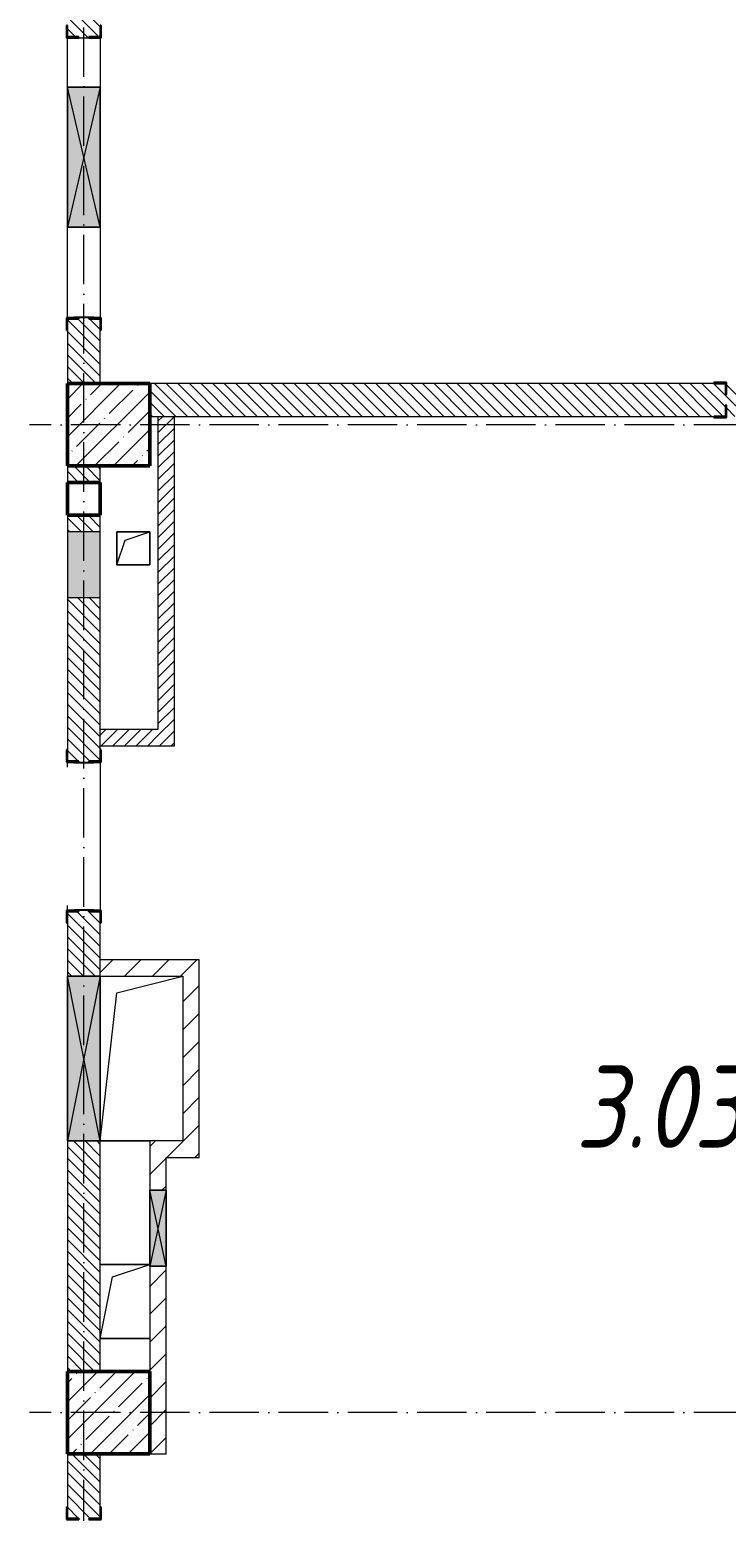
# Model space of a CAD drawing. Header units: millimetres. Extents: x -213536 to 1564669, y -45299 to 942238.
# Drawn here: x 235450 to 239679, y 477747 to 486747 of the extents above; entities that cross this region are included whole.
import ezdxf

# ---------------------------------------------------------------- set-up
doc = ezdxf.new("R2010")
doc.units = ezdxf.units.MM
doc.linetypes.add('50_200_ШТРИХ_1Т_ш5_п1_п1_', pattern=[700, 500, -100, 0, -100])
for name, color, linetype, lineweight in [('A-DETL-GENF-OTLN', 7, 'Continuous', 9), ('A-FLOR-____-OTLN', 7, 'Continuous', 9), ('A-GENM-____-MCUT', 7, 'Continuous', 25), ('A-GENM-____-OTLN', 7, 'Continuous', 9), ('A-GENM-____-OTLN-1', 7, 'Continuous', 25), ('A-GLAZ-____-OTLN', 7, 'Continuous', 9), ('A-WALL-____-MCUT-3', 7, 'Continuous', 9), ('A-WALL-____-PATT-1', 7, 'Continuous', 9), ('A-WALL-FNSH-MCUT-1', 7, 'Continuous', 9), ('I-WALL-____-OTLN', 7, 'Continuous', 9), ('S-COLS-____-MCUT', 7, 'Continuous', 50), ('S-COLS-____-OTLN', 7, 'Continuous', 9), ('S-GRID-____-OTLN-1', 7, '50_200_ШТРИХ_1Т_ш5_п1_п1_', 9), ('Марки помещений', 7, 'Continuous', 9)]:
    doc.layers.add(name, color=color, linetype=linetype, lineweight=lineweight)
doc.styles.add('ISOCPEUR_I_2', font='isocpeui.ttf', dxfattribs={"width": 0.85, "height": 2.3})
pattern_1 = [(135, (142429.057, 459015.94), (-35.35534, -35.35534), [])]
pattern_2 = [(45, (142429.06, 459015.94), (-84.85281, 84.85281), [])]
pattern_3 = [(45, (142429.057, 459015.94), (-35.35534, 35.35534), [])]

# ---------------------------------------------------------------- blocks, each defined once
blk = doc.blocks.new('BSC_Колонна _Прямоугольная - 500х500-V32-АР1_План отверстий 3 этажа в осях 1-64_А-ГГ')
at = {"layer": 'S-COLS-____-OTLN'}
h = blk.add_hatch(dxfattribs=at)
h.set_pattern_fill('FP_69', color=256, style=0, pattern_type=2)
h.set_pattern_definition([(45, (-93500, -25331.04), (-114.04925, 114.04925), []), (45, (-93385.95, -25331.04), (-114.04925, 114.04925), [201.613, -40.323, 3.353, -36.97])])
h.paths.add_polyline_path([(-250, -250), (250, -250), (250, 250), (-250, 250)], flags=0)
at = {"layer": 'S-COLS-____-MCUT'}
for p, q in [((250, 250), (-250, 250)), ((-250, 250), (-250, -250)), ((250, -250), (250, 250)), ((-250, -250), (250, -250))]:
    blk.add_line(p, q, dxfattribs=at)
blk = doc.blocks.new('BSC_Колонна _Прямоугольная - 500х500-V38-АР1_План отверстий 3 этажа в осях 1-64_А-ГГ')
at = {"layer": 'S-COLS-____-OTLN'}
h = blk.add_hatch(dxfattribs=at)
h.set_pattern_fill('FP_75', color=256, style=0, pattern_type=2)
h.set_pattern_definition([(45, (-93500, -19331.04), (-114.04925, 114.04925), []), (45, (-93385.95, -19331.04), (-114.04925, 114.04925), [201.613, -40.323, 3.353, -36.97])])
h.paths.add_polyline_path([(-250, -250), (250, -250), (250, 250), (-250, 250)], flags=0)
at = {"layer": 'S-COLS-____-MCUT'}
for p, q in [((250, 250), (-250, 250)), ((-250, 250), (-250, -250)), ((250, -250), (250, 250)), ((-250, -250), (250, -250))]:
    blk.add_line(p, q, dxfattribs=at)
blk = doc.blocks.new('АР_Перемычка - АР_Перемычка-28586037-АР1_План отверстий 3 этажа в осях 1-64_А-ГГ')
at = {"layer": 'A-GENM-____-OTLN'}
blk.add_line((-250, -100), (-243, -100), dxfattribs=at)
blk = doc.blocks.new('154_Стойка_СКБ_Уголок - СМ-2480_200-28346303-АР1_План отверстий 3 этажа в осях 1-64_А-ГГ')
at = {"layer": 'A-GENM-____-MCUT'}
for p, q in [((125, 156), (125, 81)), ((200, 156), (125, 156)), ((131, 81), (131, 150)), ((131, 150), (200, 150)), ((200, 150), (200, 156)), ((125, 81), (131, 81)), ((131, 19), (125, 19)), ((125, 19), (125, -56)), ((131, -50), (131, 19)), ((125, -56), (200, -56)), ((200, -50), (131, -50)), ((200, -56), (200, -50))]:
    blk.add_line(p, q, dxfattribs=at)
blk = doc.blocks.new('Стойка_Влож_Полоса боковая - Полоса-28213942-АР1_План отверстий 3 этажа в осях 1-64_А-ГГ')
at = {"layer": 'A-GENM-____-OTLN'}
for p, q in [((-5, 60), (0, 60)), ((-5, -60), (-5, 60)), ((0, 31), (0, -31)), ((0, -60), (-5, -60))]:
    blk.add_line(p, q, dxfattribs=at)
blk = doc.blocks.new('Фахверк_СКБ_Уголок - 200_3960-28268576-АР1_План отверстий 3 этажа в осях 1-64_А-ГГ')
at = {"layer": 'A-GENM-____-MCUT'}
for p, q in [((200, 156), (125, 156)), ((125, 156), (125, 81)), ((131, 81), (131, 150)), ((131, 150), (200, 150)), ((200, 150), (200, 156)), ((125, 81), (131, 81)), ((131, 19), (125, 19)), ((125, 19), (125, -56)), ((131, -50), (131, 19)), ((125, -56), (200, -56)), ((200, -50), (131, -50)), ((200, -56), (200, -50))]:
    blk.add_line(p, q, dxfattribs=at)
blk = doc.blocks.new('Фахверк_СКБ_Уголок - 200_3550-28267367-АР1_План отверстий 3 этажа в осях 1-64_А-ГГ')
at = {"layer": 'A-GENM-____-MCUT'}
for p, q in [((200, 156), (125, 156)), ((125, 156), (125, 81)), ((131, 81), (131, 150)), ((131, 150), (200, 150)), ((200, 150), (200, 156)), ((125, 81), (131, 81)), ((131, 19), (125, 19)), ((125, 19), (125, -56)), ((131, -50), (131, 19)), ((125, -56), (200, -56)), ((200, -50), (131, -50)), ((200, -56), (200, -50))]:
    blk.add_line(p, q, dxfattribs=at)
blk = doc.blocks.new('AR_Отверстие Ниша - Лючок-35576413-АР1_План отверстий 3 этажа в осях 1-64_А-ГГ')
at = {"layer": 'A-GLAZ-____-OTLN'}
blk.add_hatch(color=256, dxfattribs=at).paths.add_polyline_path([(200, -100), (200, 100), (-200, 100), (-200, -100)], flags=0)
for p, q in [((200, 100), (-200, 100)), ((-200, 100), (-200, -100)), ((200, -100), (200, 100)), ((-200, -100), (200, -100))]:
    blk.add_line(p, q, dxfattribs=at)
blk = doc.blocks.new('AR_Отверстие прямоугольное _в плите_ - AR_Отверстие прямоугольное _в плите_-30458127-АР1_План отверстий 3 этажа в осях 1-64_А-ГГ')
at = {"layer": 'A-GENM-____-OTLN'}
for p, q in [((100, 100), (-100, 100)), ((-100, 100), (-100, -100)), ((-50, 50), (100, 100)), ((100, -100), (100, 100)), ((-100, -100), (-50, 50)), ((-100, -100), (100, -100))]:
    blk.add_line(p, q, dxfattribs=at)
blk = doc.blocks.new('AR_Отверстие прямоугольное _в плите_ - AR_Отверстие прямоугольное _в плите_-V187-АР1_План отверстий 3 этажа в осях 1-64_А-ГГ')
at = {"layer": 'A-GENM-____-OTLN'}
for p, q in [((150, 225), (-150, 225)), ((-75, 150), (150, 225)), ((-150, -225), (-75, 150)), ((-150, -225), (150, -225))]:
    blk.add_line(p, q, dxfattribs=at)
blk = doc.blocks.new('AR_Отверстие прямоугольное _в плите_ - AR_Отверстие прямоугольное _в плите_-30552728-АР1_План отверстий 3 этажа в осях 1-64_А-ГГ')
at = {"layer": 'A-GENM-____-OTLN'}
for p, q in [((-150, 400), (250, 500)), ((-250, -500), (-150, 400)), ((-250, -500), (50, -500))]:
    blk.add_line(p, q, dxfattribs=at)
blk = doc.blocks.new('BSC_Колонна _Прямоугольная1 - 200х200 _металл_-35216022-АР1_План отверстий 3 этажа в осях 1-64_А-ГГ')
at = {"layer": 'S-COLS-____-MCUT'}
for p, q in [((100, 100), (-100, 100)), ((-100, 100), (-100, -100)), ((100, -100), (100, 100)), ((-100, -100), (100, -100))]:
    blk.add_line(p, q, dxfattribs=at)
blk = doc.blocks.new('AR_Отверстие прямоугольное _в стене__БезПР - AR_Отверстие прямоугольное _в стене__БезПР-36899064-АР1_План отверстий 3 этажа в осях 1-64_А-ГГ')
at = {"layer": 'A-GLAZ-____-OTLN'}
blk.add_hatch(color=256, dxfattribs=at).paths.add_polyline_path([(500, 100), (-500, 100), (-500, -100), (500, -100)], flags=0)
at = {"layer": 'A-DETL-GENF-OTLN'}
for p, q in [((-500, -100), (-500, 100)), ((-500, 100), (500, 100)), ((500, 100), (-500, -100)), ((-500, 100), (500, -100)), ((500, 100), (-500, 100)), ((-500, 100), (-500, -100)), ((500, 100), (500, -100)), ((500, -100), (500, 100)), ((500, -100), (-500, -100)), ((-500, -100), (500, -100))]:
    blk.add_line(p, q, dxfattribs=at)
at = {"layer": 'A-GLAZ-____-OTLN'}
blk.add_line((500, 100), (-500, 100), dxfattribs=at)
blk = doc.blocks.new('AR_Отверстие прямоугольное _в стене_ - AR_Отверстие прямоугольное _в стене__ОВ-36961020-АР1_План отверстий 3 этажа в осях 1-64_А-ГГ')
at = {"layer": 'A-GLAZ-____-OTLN'}
blk.add_hatch(color=256, dxfattribs=at).paths.add_polyline_path([(230, -50), (230, 50), (-230, 50), (-230, -50)], flags=0)
at = {"layer": 'A-DETL-GENF-OTLN'}
for p, q in [((-230, -50), (-230, 50)), ((-230, 50), (230, 50)), ((230, 50), (-230, -50)), ((-230, 50), (230, -50)), ((230, 50), (-230, 50)), ((-230, 50), (-230, -50)), ((230, 50), (230, -50)), ((230, -50), (230, 50)), ((230, -50), (-230, -50)), ((-230, -50), (230, -50))]:
    blk.add_line(p, q, dxfattribs=at)
blk = doc.blocks.new('AR_Отверстие прямоугольное _в стене_ - AR_Отверстие прямоугольное _в стене__ОВ-36927705-АР1_План отверстий 3 этажа в осях 1-64_А-ГГ')
at = {"layer": 'A-GLAZ-____-OTLN'}
blk.add_hatch(color=256, dxfattribs=at).paths.add_polyline_path([(-425, 100), (-425, -100), (425, -100), (425, 100)], flags=0)
at = {"layer": 'A-DETL-GENF-OTLN'}
for p, q in [((-425, -100), (-425, 100)), ((-425, 100), (425, 100)), ((425, 100), (-425, -100)), ((-425, 100), (425, -100)), ((425, 100), (-425, 100)), ((-425, 100), (-425, -100)), ((425, 100), (425, -100)), ((425, -100), (425, 100)), ((425, -100), (-425, -100)), ((-425, -100), (425, -100))]:
    blk.add_line(p, q, dxfattribs=at)

msp = doc.modelspace()

# ---------------------------------------------------------------- hatches: boundary and pattern name
at = {"layer": 'A-WALL-____-PATT-1'}
h = msp.add_hatch(dxfattribs=at)
h.set_pattern_fill('FP_6', color=256, style=0, pattern_type=2)
h.set_pattern_definition(pattern_1)
h.paths.add_polyline_path([(235839.1, 484597), (235879.1, 484597), (235879.1, 484991), (235810.1, 484991), (235810.1, 484997), (235748.1, 484997), (235748.1, 484991), (235679.1, 484991), (235679.1, 484597), (235719.1, 484597)], flags=0)
h.paths.add_polyline_path([(235748.1, 486697), (235810.1, 486697), (235810.1, 486703), (235879.1, 486703), (235879.1, 487097), (235679.1, 487097), (235679.1, 486703), (235748.1, 486703)], flags=0)
h = msp.add_hatch(dxfattribs=at)
h.set_pattern_fill('FP_6', color=256, style=0, pattern_type=2)
h.set_pattern_definition(pattern_1)
h.paths.add_polyline_path([(243179.1, 484397), (243179.1, 484597), (239679.1, 484597), (239679.1, 484528), (239673.1, 484528), (239673.1, 484597), (236179.1, 484597), (236179.1, 484397), (239673.1, 484397), (239673.1, 484466), (239679.1, 484466), (239679.1, 484397), (243160.8, 484397)], flags=0)
h = msp.add_hatch(dxfattribs=at)
h.set_pattern_fill('FP_5', color=256, style=0, pattern_type=2)
h.set_pattern_definition(pattern_3)
h.paths.add_polyline_path([(236329.1, 482397), (236329.1, 484397), (236229.1, 484397), (236229.1, 482397)], flags=0)
h = msp.add_hatch(dxfattribs=at)
h.set_pattern_fill('FP_6', color=256, style=0, pattern_type=2)
h.set_pattern_definition(pattern_1)
h.paths.add_polyline_path([(235679.1, 478597), (235879.1, 478597), (235879.1, 479997), (235679.1, 479997)], flags=0)
h.paths.add_polyline_path([(235679.1, 480997), (235879.1, 480997), (235879.1, 481391), (235810.1, 481391), (235810.1, 481397), (235748.1, 481397), (235748.1, 481391), (235679.1, 481391), (235679.1, 481322)], flags=0)
h.paths.add_polyline_path([(235810.1, 482297), (235810.1, 482303), (235879.1, 482303), (235879.1, 483297), (235679.1, 483297), (235679.1, 482303), (235748.1, 482303), (235748.1, 482297)], flags=0)
h.paths.add_polyline_path([(235723.5, 483697), (235879.1, 483697), (235879.1, 483797), (235679.1, 483797), (235679.1, 483697)], flags=0)
h.paths.add_polyline_path([(235879.1, 483997), (235879.1, 484097), (235679.1, 484097), (235679.1, 483997), (235690.2, 483997)], flags=0)
h = msp.add_hatch(dxfattribs=at)
h.set_pattern_fill('FP_5', color=256, style=0, pattern_type=2)
h.set_pattern_definition(pattern_3)
h.paths.add_polyline_path([(235879.1, 482397), (236229.1, 482397), (236229.1, 482497), (235879.1, 482497)], flags=0)
h = msp.add_hatch(dxfattribs=at)
h.set_pattern_fill('FP_4', color=256, style=0, pattern_type=2)
h.set_pattern_definition(pattern_2)
h.paths.add_polyline_path([(236379.1, 480997), (236479.1, 480997), (236479.1, 481097), (235879.1, 481097), (235879.1, 480997), (236091, 480997)], flags=0)
h = msp.add_hatch(dxfattribs=at)
h.set_pattern_fill('FP_4', color=256, style=0, pattern_type=2)
h.set_pattern_definition(pattern_2)
h.paths.add_polyline_path([(236479.1, 479897), (236479.1, 480997), (236379.1, 480997), (236379.1, 479897)], flags=0)
h = msp.add_hatch(dxfattribs=at)
h.set_pattern_fill('FP_4', color=256, style=0, pattern_type=2)
h.set_pattern_definition(pattern_2)
h.paths.add_polyline_path([(236279.1, 479897), (236379.1, 479897), (236379.1, 479997), (236179.1, 479997), (236179.1, 479897)], flags=0)
h = msp.add_hatch(dxfattribs=at)
h.set_pattern_fill('FP_4', color=256, style=0, pattern_type=2)
h.set_pattern_definition(pattern_2)
h.paths.add_polyline_path([(236279.1, 478097), (236279.1, 479237), (236179.1, 479237), (236179.1, 478097)], flags=0)
h.paths.add_polyline_path([(236279.1, 479697), (236279.1, 479897), (236179.1, 479897), (236179.1, 479697)], flags=0)
h = msp.add_hatch(dxfattribs=at)
h.set_pattern_fill('FP_6', color=256, style=0, pattern_type=2)
h.set_pattern_definition(pattern_1)
h.paths.add_polyline_path([(235879.1, 475597), (235879.1, 475991), (235810.1, 475991), (235810.1, 475997), (235748.1, 475997), (235748.1, 475991), (235679.1, 475991), (235679.1, 475597), (235839.1, 475597)], flags=0)
h.paths.add_polyline_path([(235748.1, 477697), (235810.1, 477697), (235810.1, 477703), (235879.1, 477703), (235879.1, 478097), (235679.1, 478097), (235679.1, 477703), (235748.1, 477703)], flags=0)

# ---------------------------------------------------------------- linework, layer by layer
at = {"layer": 'A-FLOR-____-OTLN'}
for p, q in [((235979.1, 483697), (236179.1, 483697)), ((235979.1, 483497), (235979.1, 483697)), ((236179.1, 483697), (236179.1, 483497)), ((236179.1, 483497), (235979.1, 483497)), ((236179.1, 479997), (235879.1, 479997)), ((235879.1, 479247), (236179.1, 479247)), ((236179.1, 478797), (235879.1, 478797))]:
    msp.add_line(p, q, dxfattribs=at)
at = {"layer": 'A-WALL-____-MCUT-3'}
for p, q in [((235748.1, 486697), (235810.1, 486697)), ((235679.1, 484922), (235679.1, 484597)), ((235879.1, 484597), (235879.1, 484922)), ((239604.1, 484597), (236179.1, 484597)), ((236179.1, 484397), (239604.1, 484397)), ((235679.1, 484097), (235679.1, 483997)), ((235879.1, 483997), (235879.1, 484097)), ((235679.1, 483797), (235679.1, 483697)), ((235879.1, 483697), (235879.1, 483797)), ((235679.1, 483297), (235679.1, 482372)), ((235879.1, 482372), (235879.1, 483297)), ((235679.1, 481322), (235679.1, 480997)), ((235879.1, 480997), (235879.1, 481322)), ((235679.1, 479997), (235679.1, 478597)), ((235879.1, 478597), (235879.1, 479997)), ((235679.1, 478097), (235679.1, 477772)), ((235879.1, 477772), (235879.1, 478097))]:
    msp.add_line(p, q, dxfattribs=at)
at = {"layer": 'A-WALL-FNSH-MCUT-1'}
for p, q in [((236229.1, 484397), (236229.1, 482497)), ((236329.1, 482397), (236329.1, 484397)), ((236229.1, 482497), (235879.1, 482497)), ((235879.1, 482397), (236329.1, 482397)), ((236479.1, 481097), (235879.1, 481097)), ((236479.1, 479897), (236479.1, 481097)), ((235879.1, 480997), (236379.1, 480997)), ((236379.1, 480997), (236379.1, 479997)), ((236379.1, 479997), (236179.1, 479997)), ((236179.1, 479997), (236179.1, 479697)), ((236279.1, 479897), (236479.1, 479897)), ((236279.1, 479697), (236279.1, 479897)), ((236179.1, 479237), (236179.1, 478597)), ((236279.1, 478097), (236279.1, 479237)), ((236179.1, 478097), (236279.1, 478097))]:
    msp.add_line(p, q, dxfattribs=at)
at = {"layer": 'I-WALL-____-OTLN'}
for p, q in [((235679.1, 486397), (235679.1, 486697)), ((235879.1, 486697), (235879.1, 486397)), ((235679.1, 484997), (235679.1, 485547)), ((235879.1, 485547), (235879.1, 484997)), ((235679.1, 482267), (235679.1, 482297)), ((235879.1, 482297), (235879.1, 481397)), ((235679.1, 481397), (235679.1, 481427))]:
    msp.add_line(p, q, dxfattribs=at)
at = {"layer": 'S-GRID-____-OTLN-1', "color": 251, "ltscale": 0.6, "true_color": 0x636466}
for p, q in [((235779.1, 454533.3), (235779.1, 508896.9)), ((246503.5, 484347), (235450.3, 484347)), ((246503.5, 478347), (235450.3, 478347))]:
    msp.add_line(p, q, dxfattribs=at)

# ---------------------------------------------------------------- block references
at = {"layer": 'A-GENM-____-OTLN'}
for name, p, rotation in [('Стойка_Влож_Полоса боковая - Полоса-28213942-АР1_План отверстий 3 этажа в осях 1-64_А-ГГ', (235779.1, 484997), 269.9999999999999), ('Стойка_Влож_Полоса боковая - Полоса-28213942-АР1_План отверстий 3 этажа в осях 1-64_А-ГГ', (235779.1, 482297), 89.99999999999991), ('Стойка_Влож_Полоса боковая - Полоса-28213942-АР1_План отверстий 3 этажа в осях 1-64_А-ГГ', (235779.1, 481397), 269.9999999999999), ('АР_Перемычка - АР_Перемычка-28586037-АР1_План отверстий 3 этажа в осях 1-64_А-ГГ', (235779.1, 481397), 89.9999999999999)]:
    msp.add_blockref(name, p, dxfattribs=dict(at, rotation=rotation))
for name, p in [('AR_Отверстие прямоугольное _в плите_ - AR_Отверстие прямоугольное _в плите_-30458127-АР1_План отверстий 3 этажа в осях 1-64_А-ГГ', (236079.1, 483597)), ('AR_Отверстие прямоугольное _в плите_ - AR_Отверстие прямоугольное _в плите_-30552728-АР1_План отверстий 3 этажа в осях 1-64_А-ГГ', (236129.1, 480497)), ('AR_Отверстие прямоугольное _в плите_ - AR_Отверстие прямоугольное _в плите_-V187-АР1_План отверстий 3 этажа в осях 1-64_А-ГГ', (236029.1, 479022))]:
    msp.add_blockref(name, p, dxfattribs=at)
at = {"layer": 'A-GENM-____-OTLN-1'}
for name, p, rotation in [('Фахверк_СКБ_Уголок - 200_3960-28268576-АР1_План отверстий 3 этажа в осях 1-64_А-ГГ', (235829.1, 486572), 89.9999999999999), ('154_Стойка_СКБ_Уголок - СМ-2480_200-28346303-АР1_План отверстий 3 этажа в осях 1-64_А-ГГ', (235729.1, 485122), 269.9999999999999), ('Фахверк_СКБ_Уголок - 200_3550-28267367-АР1_План отверстий 3 этажа в осях 1-64_А-ГГ', (239804.1, 484547), 180), ('154_Стойка_СКБ_Уголок - СМ-2480_200-28346303-АР1_План отверстий 3 этажа в осях 1-64_А-ГГ', (235829.1, 482172), 89.9999999999999), ('154_Стойка_СКБ_Уголок - СМ-2480_200-28346303-АР1_План отверстий 3 этажа в осях 1-64_А-ГГ', (235729.1, 481522), 269.9999999999999), ('Фахверк_СКБ_Уголок - 200_3960-28268576-АР1_План отверстий 3 этажа в осях 1-64_А-ГГ', (235829.1, 477572), 89.9999999999999)]:
    msp.add_blockref(name, p, dxfattribs=dict(at, rotation=rotation))
at = {"layer": 'A-GLAZ-____-OTLN'}
for name, p, rotation in [('AR_Отверстие прямоугольное _в стене_ - AR_Отверстие прямоугольное _в стене__ОВ-36927705-АР1_План отверстий 3 этажа в осях 1-64_А-ГГ', (235779.1, 485972), 269.9999999999999), ('AR_Отверстие Ниша - Лючок-35576413-АР1_План отверстий 3 этажа в осях 1-64_А-ГГ', (235779.1, 483497), 269.9999999999999), ('AR_Отверстие прямоугольное _в стене__БезПР - AR_Отверстие прямоугольное _в стене__БезПР-36899064-АР1_План отверстий 3 этажа в осях 1-64_А-ГГ', (235779.1, 480497), 269.9999999999999), ('AR_Отверстие прямоугольное _в стене_ - AR_Отверстие прямоугольное _в стене__ОВ-36961020-АР1_План отверстий 3 этажа в осях 1-64_А-ГГ', (236229.1, 479467), 270)]:
    msp.add_blockref(name, p, dxfattribs=dict(at, rotation=rotation))
at = {"layer": 'S-COLS-____-OTLN'}
for name, p in [('BSC_Колонна _Прямоугольная - 500х500-V32-АР1_План отверстий 3 этажа в осях 1-64_А-ГГ', (235929.1, 484347)), ('BSC_Колонна _Прямоугольная - 500х500-V38-АР1_План отверстий 3 этажа в осях 1-64_А-ГГ', (235929.1, 478347))]:
    msp.add_blockref(name, p, dxfattribs=at)
at = {"layer": 'S-COLS-____-OTLN', "rotation": 270.0000000000001}
msp.add_blockref('BSC_Колонна _Прямоугольная1 - 200х200 _металл_-35216022-АР1_План отверстий 3 этажа в осях 1-64_А-ГГ', (235779.1, 483897), dxfattribs=at)

# ---------------------------------------------------------------- texts
at = {"layer": 'Марки помещений', "insert": (238763.2, 480455.1), "char_height": 500, "width": 785.654, "attachment_point": 1, "style": 'ISOCPEUR_I_2'}
msp.add_mtext('3.030', dxfattribs=at)

doc.saveas('drawing.dxf')
